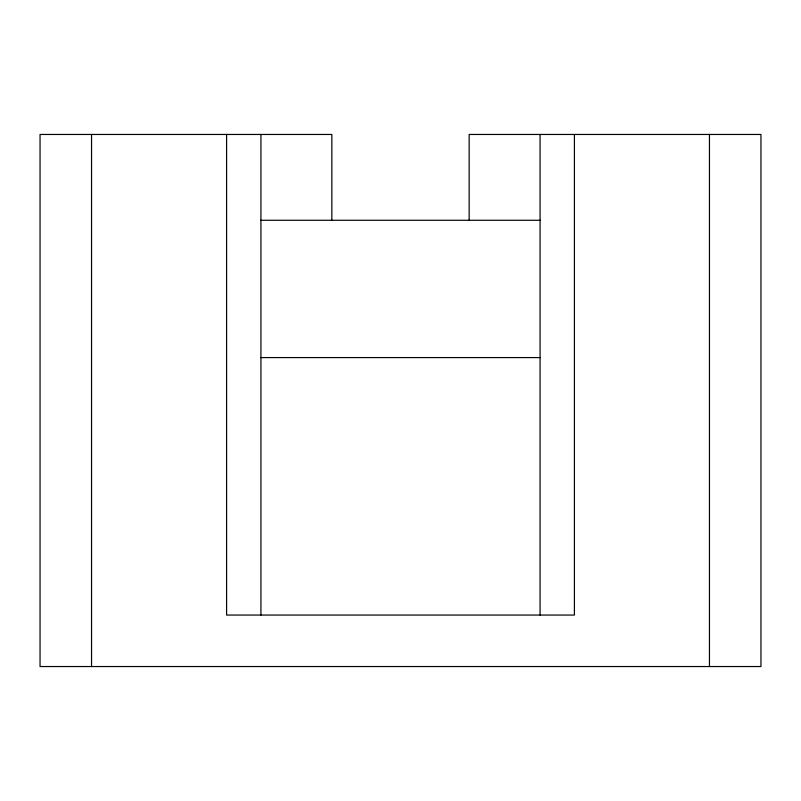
<?xml version="1.0" encoding="UTF-8"?>
<svg xmlns="http://www.w3.org/2000/svg" width="801" height="801" viewBox="0 0 801 801"><rect width="100%" height="100%" fill="white"/><g stroke="black" fill="none" stroke-linecap="round" stroke-linejoin="round"><path stroke-width="1.2" d="M260.746 220.275L540.254 220.275M260.746 357.586L540.254 357.586M709.456 134.458L709.456 666.542M574.407 134.458L574.407 615.058L226.593 615.058L226.593 134.458M540.074 134.458L540.074 615.058M469.156 220.275L469.156 134.458L760.95 134.458L760.95 666.542L40.05 666.542L40.05 134.458L331.844 134.458L331.844 220.275M260.926 134.458L260.926 615.058M91.544 134.458L91.544 666.542"/></g></svg>
